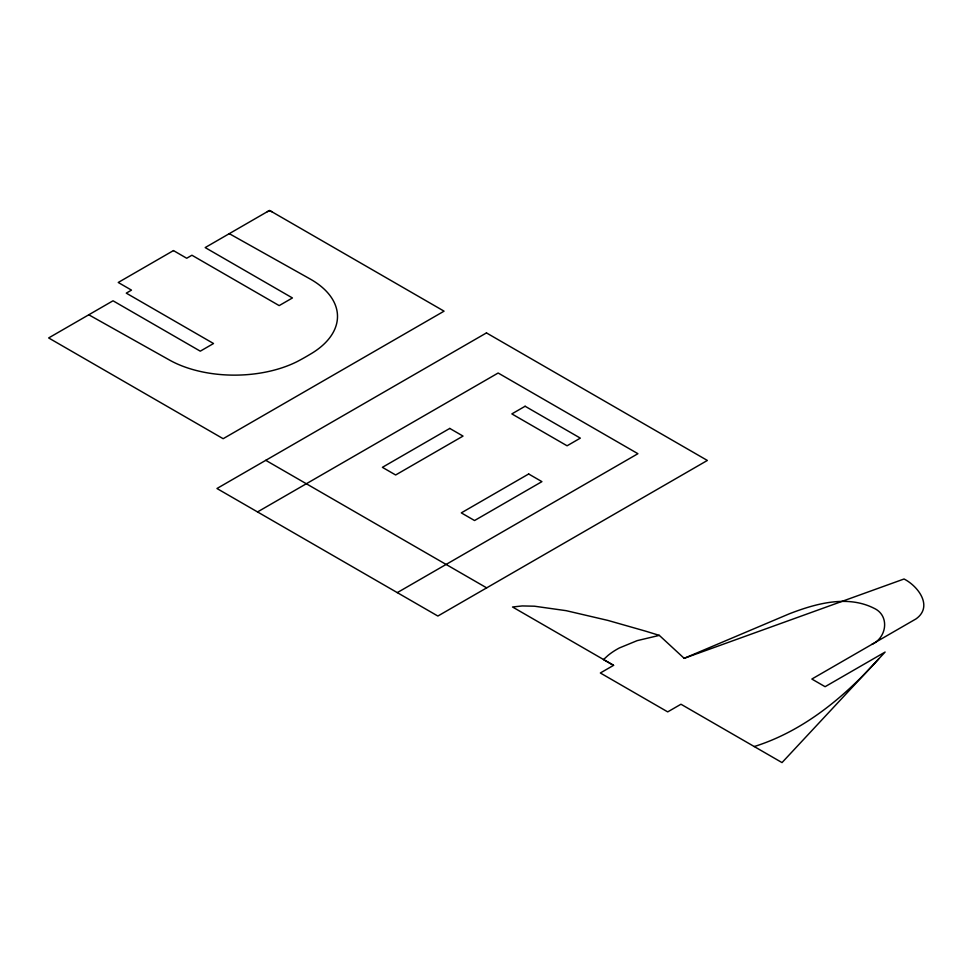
<?xml version="1.0" encoding="UTF-8"?>
<svg xmlns="http://www.w3.org/2000/svg" width="973" height="973" viewBox="0 0 973 973"><rect width="100%" height="100%" fill="white"/><g stroke="black" fill="none" stroke-linecap="round" stroke-linejoin="round"><path stroke-width="1.46" d="M878.668 658.952C844.479 696.923 803.734 730.991 754.245 746.546M871.869 644.394C886.853 637.729 890.027 615.435 873.851 608.174C847.142 594.771 815.593 603.649 789.346 613.793L684.165 658.32L659.329 635.381L645.525 631.136L607.833 620.397L566.201 610.679L534.432 606.203L522.246 605.936L512.528 606.994L613.586 665.337L600.341 672.988L667.709 711.883L680.966 704.233L782.024 762.589L885.114 652.056L825.104 686.695L811.847 679.045L916.043 618.889C933.375 606.495 918.257 586.233 904.051 578.996L684.165 658.32M257.529 511.932L498.152 373.012L637.911 453.698L397.288 592.63M659.329 635.381L637.181 640.635L619.315 647.982A81.112 46.826 0 0 0 608.089 655.376L603.491 659.572L613.586 665.337M229.287 233.666L310.046 278.935A93.724 53.32 -0.7 0 1 310.034 354.354A244.527 139.127 -0.7 0 1 296.923 361.713A93.724 53.32 -0.7 0 1 169.533 360.071L88.774 314.79M265.775 460.326L486.67 587.862M267.344 211.688A3.126 1.8 0 0 1 271.759 211.688M173.462 250.584L118.232 282.474L131.489 290.124L126.271 293.141L213.525 343.518L200.28 351.168L113.026 300.791L48.65 337.947L223.158 438.701L444.065 311.165L269.545 210.411L205.181 247.58L292.435 297.957L279.178 305.607L191.924 255.23L186.707 258.246L173.462 250.584M486.464 332.912L216.955 488.507L437.862 616.043L707.359 460.448L486.464 332.912M449.769 428.424L382.389 467.332L395.646 474.982L463.026 436.086L449.769 428.424M525.116 406.252L511.859 413.902L567.089 445.792L580.346 438.13L525.116 406.252M528.667 473.985L461.299 512.88L474.556 520.531L541.925 481.635L528.667 473.985"/></g></svg>
